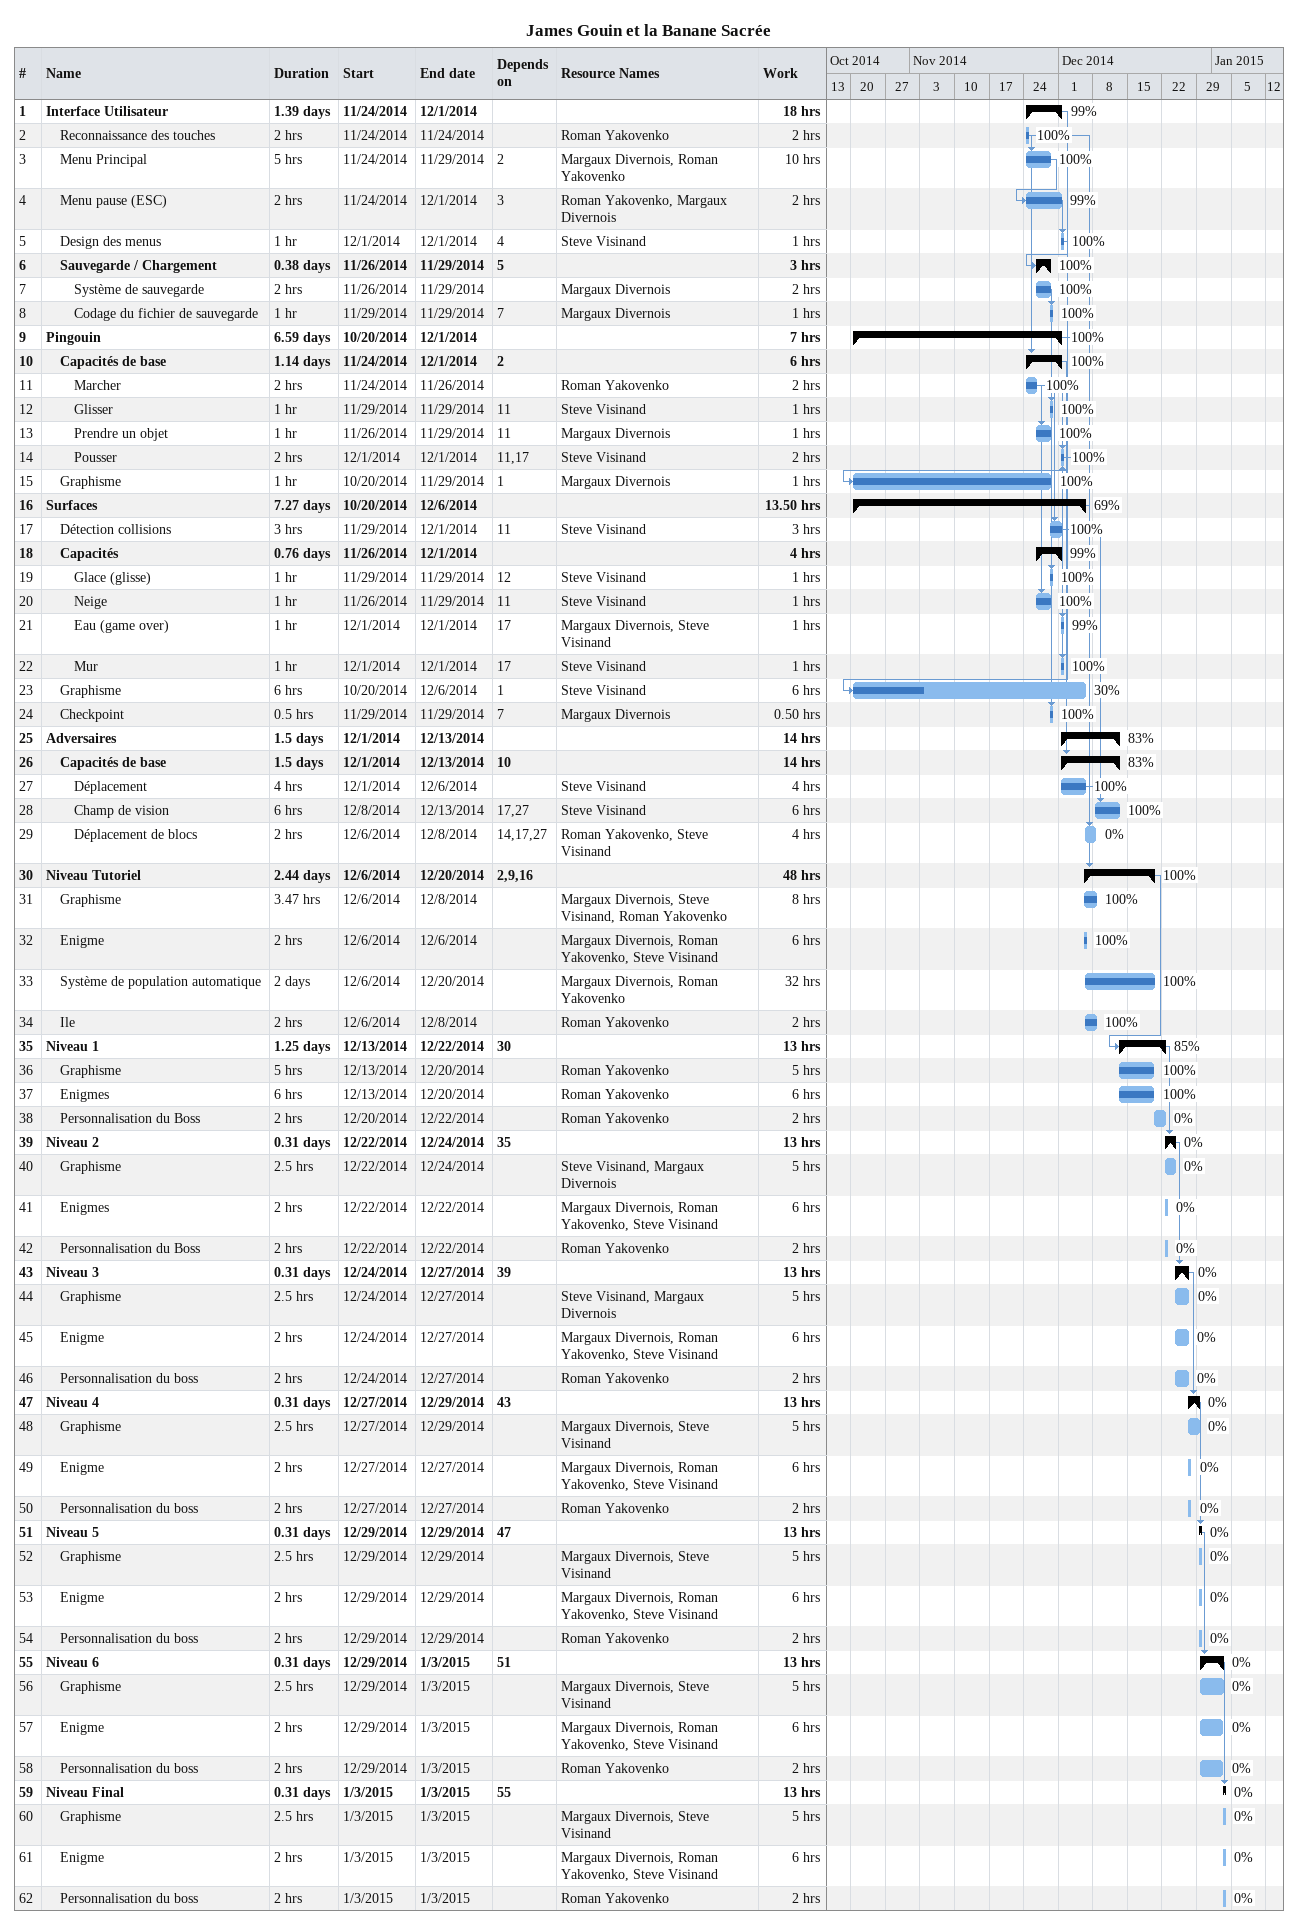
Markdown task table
James Gouin et la Banane Sacrée

| ID | Level | Task | Duration | Start | Finish | Predecessors | Resources | % complete | Work (h) |
|---|---|---|---|---|---|---|---|---|---|
| 1 | 1 | **Interface Utilisateur** | 1.39d | 2014-11-24 | 2014-12-01 |  |  | 99 | 18 |
| 2 | 2 | Reconnaissance des touches | 2h | 2014-11-24 | 2014-11-24 |  | Roman Yakovenko | 100 | 2 |
| 3 | 2 | Menu Principal | 5h | 2014-11-24 | 2014-11-29 | 2 | Margaux Divernois, Roman Yakovenko | 100 | 10 |
| 4 | 2 | Menu pause (ESC) | 2h | 2014-11-24 | 2014-12-01 | 3 | Roman Yakovenko, Margaux Divernois | 99 | 2 |
| 5 | 2 | Design des menus | 1h | 2014-12-01 | 2014-12-01 | 4 | Steve Visinand | 100 | 1 |
| 6 | 2 | **Sauvegarde / Chargement** | 0.38d | 2014-11-26 | 2014-11-29 | 5 |  | 100 | 3 |
| 7 | 3 | Système de sauvegarde | 2h | 2014-11-26 | 2014-11-29 |  | Margaux Divernois | 100 | 2 |
| 8 | 3 | Codage du fichier de sauvegarde | 1h | 2014-11-29 | 2014-11-29 | 7 | Margaux Divernois | 100 | 1 |
| 9 | 1 | **Pingouin** | 6.59d | 2014-10-20 | 2014-12-01 |  |  | 100 | 7 |
| 10 | 2 | **Capacités de base** | 1.14d | 2014-11-24 | 2014-12-01 | 2 |  | 100 | 6 |
| 11 | 3 | Marcher | 2h | 2014-11-24 | 2014-11-26 |  | Roman Yakovenko | 100 | 2 |
| 12 | 3 | Glisser | 1h | 2014-11-29 | 2014-11-29 | 11 | Steve Visinand | 100 | 1 |
| 13 | 3 | Prendre un objet | 1h | 2014-11-26 | 2014-11-29 | 11 | Margaux Divernois | 100 | 1 |
| 14 | 3 | Pousser | 2h | 2014-12-01 | 2014-12-01 | 11, 17 | Steve Visinand | 100 | 2 |
| 15 | 2 | Graphisme | 1h | 2014-10-20 | 2014-11-29 | 1 | Margaux Divernois | 100 | 1 |
| 16 | 1 | **Surfaces** | 7.27d | 2014-10-20 | 2014-12-06 |  |  | 69 | 13.50 |
| 17 | 2 | Détection collisions | 3h | 2014-11-29 | 2014-12-01 | 11 | Steve Visinand | 100 | 3 |
| 18 | 2 | **Capacités** | 0.76d | 2014-11-26 | 2014-12-01 |  |  | 99 | 4 |
| 19 | 3 | Glace (glisse) | 1h | 2014-11-29 | 2014-11-29 | 12 | Steve Visinand | 100 | 1 |
| 20 | 3 | Neige | 1h | 2014-11-26 | 2014-11-29 | 11 | Steve Visinand | 100 | 1 |
| 21 | 3 | Eau (game over) | 1h | 2014-12-01 | 2014-12-01 | 17 | Margaux Divernois, Steve Visinand | 99 | 1 |
| 22 | 3 | Mur | 1h | 2014-12-01 | 2014-12-01 | 17 | Steve Visinand | 100 | 1 |
| 23 | 2 | Graphisme | 6h | 2014-10-20 | 2014-12-06 | 1 | Steve Visinand | 30 | 6 |
| 24 | 2 | Checkpoint | 0.5h | 2014-11-29 | 2014-11-29 | 7 | Margaux Divernois | 100 | 0.50 |
| 25 | 1 | **Adversaires** | 1.5d | 2014-12-01 | 2014-12-13 |  |  | 83 | 14 |
| 26 | 2 | **Capacités de base** | 1.5d | 2014-12-01 | 2014-12-13 | 10 |  | 83 | 14 |
| 27 | 3 | Déplacement | 4h | 2014-12-01 | 2014-12-06 |  | Steve Visinand | 100 | 4 |
| 28 | 3 | Champ de vision | 6h | 2014-12-08 | 2014-12-13 | 17, 27 | Steve Visinand | 100 | 6 |
| 29 | 3 | Déplacement de blocs | 2h | 2014-12-06 | 2014-12-08 | 14, 17, 27 | Roman Yakovenko, Steve Visinand | 0 | 4 |
| 30 | 1 | **Niveau Tutoriel** | 2.44d | 2014-12-06 | 2014-12-20 | 2, 9, 16 |  | 100 | 48 |
| 31 | 2 | Graphisme | 3.47h | 2014-12-06 | 2014-12-08 |  | Margaux Divernois, Steve Visinand, Roman Yakovenko | 100 | 8 |
| 32 | 2 | Enigme | 2h | 2014-12-06 | 2014-12-06 |  | Margaux Divernois, Roman Yakovenko, Steve Visinand | 100 | 6 |
| 33 | 2 | Système de population automatique | 2d | 2014-12-06 | 2014-12-20 |  | Margaux Divernois, Roman Yakovenko | 100 | 32 |
| 34 | 2 | Ile | 2h | 2014-12-06 | 2014-12-08 |  | Roman Yakovenko | 100 | 2 |
| 35 | 1 | **Niveau 1** | 1.25d | 2014-12-13 | 2014-12-22 | 30 |  | 85 | 13 |
| 36 | 2 | Graphisme | 5h | 2014-12-13 | 2014-12-20 |  | Roman Yakovenko | 100 | 5 |
| 37 | 2 | Enigmes | 6h | 2014-12-13 | 2014-12-20 |  | Roman Yakovenko | 100 | 6 |
| 38 | 2 | Personnalisation du Boss | 2h | 2014-12-20 | 2014-12-22 |  | Roman Yakovenko | 0 | 2 |
| 39 | 1 | **Niveau 2** | 0.31d | 2014-12-22 | 2014-12-24 | 35 |  | 0 | 13 |
| 40 | 2 | Graphisme | 2.5h | 2014-12-22 | 2014-12-24 |  | Steve Visinand, Margaux Divernois | 0 | 5 |
| 41 | 2 | Enigmes | 2h | 2014-12-22 | 2014-12-22 |  | Margaux Divernois, Roman Yakovenko, Steve Visinand | 0 | 6 |
| 42 | 2 | Personnalisation du Boss | 2h | 2014-12-22 | 2014-12-22 |  | Roman Yakovenko | 0 | 2 |
| 43 | 1 | **Niveau 3** | 0.31d | 2014-12-24 | 2014-12-27 | 39 |  | 0 | 13 |
| 44 | 2 | Graphisme | 2.5h | 2014-12-24 | 2014-12-27 |  | Steve Visinand, Margaux Divernois | 0 | 5 |
| 45 | 2 | Enigme | 2h | 2014-12-24 | 2014-12-27 |  | Margaux Divernois, Roman Yakovenko, Steve Visinand | 0 | 6 |
| 46 | 2 | Personnalisation du boss | 2h | 2014-12-24 | 2014-12-27 |  | Roman Yakovenko | 0 | 2 |
| 47 | 1 | **Niveau 4** | 0.31d | 2014-12-27 | 2014-12-29 | 43 |  | 0 | 13 |
| 48 | 2 | Graphisme | 2.5h | 2014-12-27 | 2014-12-29 |  | Margaux Divernois, Steve Visinand | 0 | 5 |
| 49 | 2 | Enigme | 2h | 2014-12-27 | 2014-12-27 |  | Margaux Divernois, Roman Yakovenko, Steve Visinand | 0 | 6 |
| 50 | 2 | Personnalisation du boss | 2h | 2014-12-27 | 2014-12-27 |  | Roman Yakovenko | 0 | 2 |
| 51 | 1 | **Niveau 5** | 0.31d | 2014-12-29 | 2014-12-29 | 47 |  | 0 | 13 |
| 52 | 2 | Graphisme | 2.5h | 2014-12-29 | 2014-12-29 |  | Margaux Divernois, Steve Visinand | 0 | 5 |
| 53 | 2 | Enigme | 2h | 2014-12-29 | 2014-12-29 |  | Margaux Divernois, Roman Yakovenko, Steve Visinand | 0 | 6 |
| 54 | 2 | Personnalisation du boss | 2h | 2014-12-29 | 2014-12-29 |  | Roman Yakovenko | 0 | 2 |
| 55 | 1 | **Niveau 6** | 0.31d | 2014-12-29 | 2015-01-03 | 51 |  | 0 | 13 |
| 56 | 2 | Graphisme | 2.5h | 2014-12-29 | 2015-01-03 |  | Margaux Divernois, Steve Visinand | 0 | 5 |
| 57 | 2 | Enigme | 2h | 2014-12-29 | 2015-01-03 |  | Margaux Divernois, Roman Yakovenko, Steve Visinand | 0 | 6 |
| 58 | 2 | Personnalisation du boss | 2h | 2014-12-29 | 2015-01-03 |  | Roman Yakovenko | 0 | 2 |
| 59 | 1 | **Niveau Final** | 0.31d | 2015-01-03 | 2015-01-03 | 55 |  | 0 | 13 |
| 60 | 2 | Graphisme | 2.5h | 2015-01-03 | 2015-01-03 |  | Margaux Divernois, Steve Visinand | 0 | 5 |
| 61 | 2 | Enigme | 2h | 2015-01-03 | 2015-01-03 |  | Margaux Divernois, Roman Yakovenko, Steve Visinand | 0 | 6 |
| 62 | 2 | Personnalisation du boss | 2h | 2015-01-03 | 2015-01-03 |  | Roman Yakovenko | 0 | 2 |
